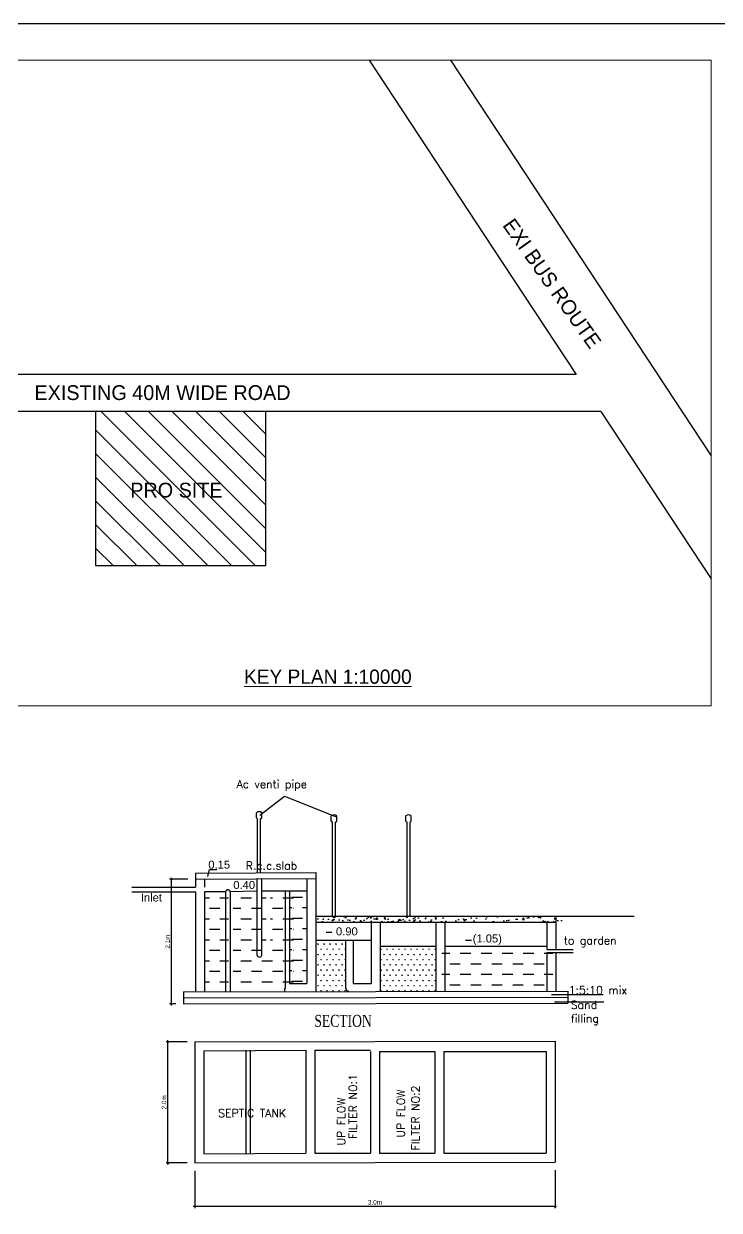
# Model space of a CAD drawing. Header units: metres. Extents: x 0 to 298, y 0 to 242.
# Drawn here: x 162.2 to 207.1, y 89.6 to 166.1 of the extents above; entities that cross this region are included whole.
import ezdxf

# ---------------------------------------------------------------- set-up
doc = ezdxf.new("R2010")
doc.units = ezdxf.units.M
doc.layers.add('LOCATION_PLAN', color=7, linetype='Continuous', lineweight=0)
doc.styles.add('ROMAN', font='romans.shx')
doc.styles.add('ROMANT', font='romantic.ttf')
doc.styles.add('rs', font='arial.ttf', dxfattribs={"width": 0.85})
doc.styles.get("Standard").update_dxf_attribs({"font": 'arial.ttf', "height": 0.5})
doc.styles.add('style1', font='BKANT.TTF', dxfattribs={"height": 1})
doc.dimstyles.new('my1', dxfattribs={"dimtxt": 0.3, "dimasz": 0.1, "dimexe": 0.12, "dimexo": 0.5, "dimgap": 0.1, "dimtad": 1, "dimtoh": 1, "dimzin": 3, "dimdsep": 46, "dimtxsty": 'rs', "dimblk": 'OBLIQUE', "dimcen": 0.09, "dimdle": 0.1, "dimclrd": 8, "dimclre": 8, "dimclrt": 4, "dimadec": 0, "dimazin": 0, "dimtfac": 1, "dimtofl": 0, "dimtmove": 0, "dimatfit": 3, "dimldrblk": 'OBLIQUE', "dimfxl": 0, "dimtolj": 1, "dimtzin": 0, "dimarcsym": 0})
pattern_1 = [(0, (678.9375, -1535.04543), (0.1935226, 0.33519097), [0.04838065, -0.338664546]), (90, (678.9617, -1535.04543), (-0.193522598, 0.335190971), [0.024190325, -0.64619162]), (90, (678.96774, -1535.04543), (-0.193522598, 0.335190971), [0.01935226, -0.65102968]), (90, (678.95565, -1535.04543), (-0.193522598, 0.335190971), [0.01935226, -0.65102968]), (60, (678.9738, -1535.04543), (-0.1935226, 0.33519097), [0.01548181, -0.37156339]), (120, (678.9496, -1535.04543), (-0.387045195, 2e-10), [0.01548181, -0.37156339])]

# ---------------------------------------------------------------- blocks, each defined once
blk = doc.blocks.new('_Oblique')
at = {"color": 0, "linetype": 'ByBlock', "lineweight": -2}
blk.add_line((-0.5, -0.5), (0.5, 0.5), dxfattribs=at)
blk = doc.blocks.new('*D14')
at = {"color": 8, "linetype": 'Continuous', "lineweight": -2}
for p, q in [((172.775, 100.417), (171.422, 100.417)), ((171.542, 92.502), (171.542, 100.517)), ((172.775, 92.602), (171.422, 92.602))]:
    blk.add_line(p, q, dxfattribs=at)
at = {"layer": 'DEFPOINTS', "color": 0, "linetype": 'Continuous'}
for p in [(171.542, 100.417), (173.275, 100.417), (173.275, 92.602)]:
    blk.add_point(p, dxfattribs=at)
at = {"color": 8, "linetype": 'Continuous', "lineweight": -2, "xscale": 0.1, "yscale": 0.1, "zscale": 0.1}
for p, rotation in [((171.542, 100.417), 90), ((171.542, 92.602), 270)]:
    blk.add_blockref('_Oblique', p, dxfattribs=dict(at, rotation=rotation))
at = {"color": 4, "linetype": 'Continuous', "insert": (171.289, 96.51), "char_height": 0.3, "attachment_point": 5, "rotation": 90, "style": 'rs'}
blk.add_mtext('\\A1;2.0m', dxfattribs=at)
blk = doc.blocks.new('*D15')
at = {"color": 8, "linetype": 'Continuous', "lineweight": -2}
for p, q in [((173.275, 92.102), (173.275, 89.691)), ((196.5, 92.145), (196.5, 89.691)), ((173.175, 89.811), (196.6, 89.811))]:
    blk.add_line(p, q, dxfattribs=at)
at = {"layer": 'DEFPOINTS', "color": 0, "linetype": 'Continuous'}
for p in [(173.275, 92.602), (196.5, 92.645), (196.5, 89.811)]:
    blk.add_point(p, dxfattribs=at)
at = {"color": 8, "linetype": 'Continuous', "lineweight": -2, "xscale": 0.1, "yscale": 0.1, "zscale": 0.1, "rotation": 180}
blk.add_blockref('_Oblique', (173.275, 89.811), dxfattribs=at)
at = {"color": 8, "linetype": 'Continuous', "lineweight": -2, "xscale": 0.1, "yscale": 0.1, "zscale": 0.1}
blk.add_blockref('_Oblique', (196.5, 89.811), dxfattribs=at)
at = {"color": 4, "linetype": 'Continuous', "insert": (184.888, 90.065), "char_height": 0.3, "attachment_point": 5, "style": 'rs'}
blk.add_mtext('\\A1;3.0m', dxfattribs=at)
blk = doc.blocks.new('*D16')
at = {"color": 8, "linetype": 'Continuous', "lineweight": -2}
for p, q in [((171.769, 102.763), (171.769, 110.994)), ((172.824, 110.894), (171.649, 110.894)), ((172.05, 102.863), (171.649, 102.863))]:
    blk.add_line(p, q, dxfattribs=at)
at = {"layer": 'DEFPOINTS', "color": 0, "linetype": 'Continuous'}
for p in [(171.769, 110.894), (173.324, 110.894), (172.55, 102.863)]:
    blk.add_point(p, dxfattribs=at)
at = {"color": 8, "linetype": 'Continuous', "lineweight": -2, "xscale": 0.1, "yscale": 0.1, "zscale": 0.1}
for p, rotation in [((171.769, 110.894), 90), ((171.769, 102.863), 270)]:
    blk.add_blockref('_Oblique', p, dxfattribs=dict(at, rotation=rotation))
at = {"color": 4, "linetype": 'Continuous', "insert": (171.518, 106.878), "char_height": 0.3, "attachment_point": 5, "rotation": 90, "style": 'rs'}
blk.add_mtext('\\A1;2.1m', dxfattribs=at)

msp = doc.modelspace()

# ---------------------------------------------------------------- hatches: boundary and pattern name
at = {"ltscale": 25}
h = msp.add_hatch(dxfattribs=at)
h.set_pattern_fill('ANSI31', color=256, scale=8.64, angle=90, style=0)
h.set_pattern_definition([(135, (-383637.085, 94717.0892), (-0.7636753237, -0.7636753237), [])])
h.paths.add_polyline_path([(166.876, 141.05473), (166.876, 131.12377), (177.83055, 131.12377), (177.83055, 141.05473)])
h.paths.add_polyline_path([(168.86646, 135.24929), (175.36999, 135.24929), (175.36999, 136.71617), (168.86646, 136.71617)], flags=24)
at = {"lineweight": -3}
h = msp.add_hatch(dxfattribs=at)
h.set_pattern_fill('DASH', color=256, scale=5.418633, style=0)
h.set_pattern_definition([(0, (-697.51356, 1687.885), (0.6773291, 0.6773291), [0.6773291, -0.6773291])])
h.paths.add_polyline_path([(173.90457, 103.63698), (175.45275, 103.63698), (175.45275, 110.08773), (173.90457, 110.08773)])
h.paths.add_polyline_path([(177.87179, 110.08773), (175.74304, 110.08773), (175.74304, 103.63698), (179.86068, 103.63698, -0.41421356), (179.66716, 103.91615), (179.66716, 110.08773), (178.16207, 110.08773), (178.16207, 105.96585, -0.45141623), (178.01693, 105.83785, -0.45141623), (177.87179, 105.96585)])
h.paths.add_polyline_path([(168.72722, 108.17401), (174.0706, 108.17401), (174.0706, 106.74409), (168.72722, 106.74409)], flags=9)
h = msp.add_hatch(dxfattribs=at)
h.set_pattern_fill('DASH', color=256, scale=5.418633, style=0)
h.set_pattern_definition([(0, (-698.2853, 1687.9277), (0.6773291, 0.6773291), [0.6773291, -0.6773291])])
h.paths.add_polyline_path([(180.4867, 110.13042), (179.37923, 110.13042), (179.37923, 104.16348), (180.4867, 104.16348)])
h = msp.add_hatch(dxfattribs=at)
h.set_pattern_fill('AR-CONC', color=256, scale=0.129015, style=0)
h.set_pattern_definition([(50, (678.9375, -1535.0454), (0.9253737, -0.0809597), [0.0967613, -1.0643743]), (355, (678.9375, -1535.0454), (-0.1790101, 0.97044117), [0.07740904, -0.85149943]), (100.4514, (679.0146, -1535.0522), (0.74636426, 0.88948087), [0.08223445, -0.90457895]), (46.1842, (678.9375, -1534.7874), (1.3769017, -0.2135445), [0.145142, -1.5965614]), (96.6356, (679.0522, -1534.8052), (1.2058557, 1.2567588), [0.1233517, -1.3568682]), (351.1842, (678.9375, -1534.7874), (1.2058547, 1.2567597), [0.1161136, -1.2772491]), (21, (679.0665, -1534.8519), (0.77010002, -0.51943902), [0.0967613, -1.0643743]), (326, (679.0665, -1534.8519), (0.31391343, 0.9355528), [0.07740904, -0.85149943]), (71.4514, (679.1307, -1534.8952), (1.08401377, 0.41611293), [0.08223445, -0.90457895]), (37.5, (678.9375, -1535.04543), (0.015688045, 0.42948322), [0, -0.84117822, 0, -0.86440094, 0, -0.8547248]), (7.5, (678.9375, -1535.04543), (0.33939933, 0.50885053), [0, -0.49283755, 0, -0.82182596, 0, -0.32576304]), (327.5, (678.6498, -1535.04543), (0.688711363, -0.02909918), [0, -0.32253766, 0, -1.0063175, 0, -1.33530592]), (317.5, (678.5208, -1535.04543), (0.75239802, 0.1291505), [0, -0.41929896, 0, -0.66829804, 0, -0.94826073])])
h.paths.add_polyline_path([(197.12965, 108.13069), (197.12965, 108.51774), (181.06727, 108.51774), (181.06727, 108.13069)])
h = msp.add_hatch(dxfattribs=at)
h.set_pattern_fill('SWAMP', color=256, scale=0.387045, style=0)
h.set_pattern_definition(pattern_1)
h.paths.add_polyline_path([(182.99718, 106.96955), (181.06727, 106.96955), (181.06727, 103.67967), (183.19071, 103.67967, -0.31271359), (182.99718, 103.87319)])
h = msp.add_hatch(dxfattribs=at)
h.set_pattern_fill('SWAMP', color=256, scale=0.387045, style=0)
h.set_pattern_definition(pattern_1)
h.paths.add_polyline_path([(185.22801, 106.58251), (185.22801, 103.67967), (188.80818, 103.67967), (188.80818, 106.58251)])
h = msp.add_hatch(dxfattribs=at)
h.set_pattern_fill('DASH', color=256, scale=5.418633, style=0)
h.set_pattern_definition([(0, (678.744, -1535.0454), (0.6773291, 0.6773291), [0.6773291, -0.6773291])])
h.paths.add_polyline_path([(196.35556, 103.67967), (196.35556, 106.58251), (189.19522, 106.58251), (189.19522, 103.67967)])

# ---------------------------------------------------------------- linework, layer by layer
at = {"color": 1, "ltscale": 25}
for p, q in [((184.51796, 163.70835), (192.49751, 151.60006)), ((189.75537, 163.70835), (206.55941, 138.20963)), ((192.49751, 151.60006), (197.87101, 143.44623)), ((197.87101, 143.44623), (157.05487, 143.44623)), ((177.83055, 141.05473), (157.05487, 141.05473)), ((166.876, 141.05473), (166.876, 131.12377)), ((199.44704, 141.05473), (177.83055, 141.05473)), ((177.83055, 141.05473), (177.83055, 131.12377)), ((199.44704, 141.05473), (206.55941, 130.26232))]:
    msp.add_line(p, q, dxfattribs=at)
at = {"color": 0, "ltscale": 25}
msp.add_line((166.876, 131.12377), (177.83055, 131.12377), dxfattribs=at)
at = {"lineweight": -3}
for p, q in [((177.46959, 115.03502), (179.0572, 116.2531)), ((179.0572, 116.2531), (182.34003, 114.9336)), ((177.23975, 114.85209), (177.23975, 115.18535)), ((177.31183, 114.78725), (177.23975, 114.85209)), ((177.32473, 111.32381), (177.32473, 114.78725)), ((177.51826, 114.78725), (177.59034, 114.85209)), ((177.51826, 111.32381), (177.51826, 114.78725)), ((177.59034, 114.85209), (177.59034, 115.18535)), ((182.07216, 114.64807), (182.07216, 114.98133)), ((182.42275, 114.64807), (182.42275, 114.98133)), ((186.87713, 114.64807), (186.87713, 114.98133)), ((187.22772, 114.64807), (187.22772, 114.98133)), ((182.14424, 114.58323), (182.07216, 114.64807)), ((182.15714, 108.51774), (182.15714, 114.58323)), ((182.35067, 114.58323), (182.42275, 114.64807)), ((182.35067, 108.51774), (182.35067, 114.58323)), ((186.94922, 114.58323), (186.87713, 114.64807)), ((186.96212, 108.51774), (186.96212, 114.58323)), ((187.15564, 114.58323), (187.22772, 114.64807)), ((187.15564, 108.51774), (187.15564, 114.58323)), ((173.32401, 111.28112), (181.06727, 111.32381)), ((173.32401, 111.28112), (173.32401, 110.37802)), ((174.11083, 111.06612), (174.22303, 111.52846)), ((174.22303, 111.52846), (174.69988, 111.52846)), ((181.06727, 111.32381), (181.06727, 103.67967)), ((169.21145, 110.37802), (173.32401, 110.37802)), ((173.32401, 110.89408), (181.06727, 110.93677)), ((173.90457, 110.89408), (173.90457, 110.37802)), ((175.38825, 110.21675), (175.4205, 110.21675)), ((177.29358, 106.00854), (177.29358, 110.93677)), ((177.58386, 106.00854), (177.58386, 110.93677)), ((180.4867, 110.93677), (180.4867, 104.16348)), ((169.21145, 110.08773), (173.32401, 110.08773)), ((173.32401, 110.08773), (173.32401, 103.63698)), ((173.90457, 110.08773), (173.90457, 103.63698)), ((175.25923, 110.08773), (173.90457, 110.08773)), ((175.25923, 110.08773), (175.25923, 103.63698)), ((175.54952, 110.08773), (175.54952, 103.63698)), ((180.4867, 110.13042), (177.58386, 110.13042)), ((179.08895, 110.13042), (179.08895, 103.87319)), ((179.37923, 110.13042), (179.37923, 104.16348)), ((181.06727, 108.51774), (196.54908, 108.51774)), ((181.06727, 108.13069), (196.54908, 108.13069)), ((184.64744, 108.13069), (184.64744, 104.16348)), ((185.22801, 108.13069), (185.22801, 103.67967)), ((188.80818, 108.13069), (188.80818, 103.67967)), ((189.38874, 108.13069), (189.38874, 103.67967)), ((195.96851, 108.13069), (195.96851, 106.36873)), ((196.54908, 108.51774), (196.54908, 106.36873)), ((196.54908, 108.51774), (201.5947, 108.51774)), ((182.11777, 107.46951), (181.73296, 107.46951)), ((181.06727, 106.96955), (184.64744, 106.96955)), ((182.99718, 106.96955), (182.99718, 103.87319)), ((183.48099, 106.96955), (183.48099, 104.16348)), ((185.22801, 106.58251), (188.80818, 106.58251)), ((189.38874, 106.58251), (195.96851, 106.58251)), ((191.10433, 106.95489), (190.71952, 106.95489)), ((195.96851, 106.36873), (197.66767, 106.36873)), ((195.96851, 106.1752), (195.96851, 103.67967)), ((195.96851, 106.1752), (197.66767, 106.1752)), ((196.54908, 106.1752), (196.54908, 103.67967)), ((179.37923, 104.16348), (180.4867, 104.16348)), ((183.48099, 104.16348), (184.64744, 104.16348)), ((181.06727, 103.87319), (181.088, 103.87319)), ((196.26632, 103.47274), (199.60817, 103.47274)), ((172.54992, 103.24994), (197.32317, 103.29262)), ((196.45687, 102.98278), (199.6502, 102.98278)), ((173.27508, 100.41745), (196.50015, 100.46014)), ((173.27508, 100.41745), (173.27508, 92.60214)), ((196.50015, 100.46014), (196.50015, 92.64483)), ((173.85565, 99.83688), (180.43778, 99.87957)), ((173.85565, 99.83688), (173.85565, 93.18271)), ((176.55724, 99.87957), (176.55724, 93.2254)), ((176.84753, 99.87957), (176.84753, 93.2254)), ((180.43778, 99.87957), (180.43778, 93.2254)), ((181.01834, 99.87957), (181.01834, 93.2254)), ((181.01834, 99.87957), (184.59851, 99.87957)), ((184.59851, 99.78281), (184.59851, 93.2254)), ((185.17908, 99.78281), (185.17908, 93.2254)), ((185.17908, 99.78281), (188.75925, 99.78281)), ((188.75925, 99.78281), (188.75925, 93.2254)), ((189.33982, 99.78281), (189.33982, 93.2254)), ((189.33982, 99.78281), (195.91958, 99.78281)), ((195.91958, 99.78281), (195.91958, 93.2254)), ((173.27508, 92.60214), (196.50015, 92.64483)), ((173.85565, 93.18271), (180.43778, 93.2254)), ((181.01834, 93.2254), (184.59851, 93.2254)), ((185.17908, 93.2254), (188.75925, 93.2254)), ((189.33982, 93.2254), (195.91958, 93.2254))]:
    msp.add_line(p, q, dxfattribs=at)
for p, q in [((177.29358, 110.13042), (175.54952, 110.08773)), ((172.54992, 103.63698), (197.32317, 103.67967)), ((172.54992, 103.63698), (172.54992, 102.86289)), ((197.32317, 103.67967), (197.32317, 102.90558)), ((172.54992, 102.86289), (197.32317, 102.90558))]:
    msp.add_line(p, q)
at = {"color": 1, "ltscale": 25}
msp.add_lwpolyline([(10.27602, 6.72489), (247.924, 6.72489), (247.924, 166.06417), (10.27602, 166.06417)], close=True, dxfattribs=at)
at = {"lineweight": -3}
for centre, radius, start, end in [((177.41504, 114.97943), 0.27042, 49.5929016, 130.4070984), ((182.24745, 114.77542), 0.27042, 49.5929016, 130.4070984), ((187.05243, 114.77542), 0.27042, 49.5929016, 130.4070984), ((175.38825, 110.08773), 0.12902, 90, 180), ((175.4205, 110.08773), 0.12902, 0, 90), ((177.4226, 106.00854), 0.12902, 180, 270), ((177.45485, 106.00854), 0.12902, 270, 0), ((179.17695, 103.77643), 0.13079, 132.2857732, 227.7142267), ((179.13177, 103.91601), 0.04667, 203.4296482, 246.5703518), ((183.23353, 103.91601), 0.24019, 190.2696539, 259.730346)]:
    msp.add_arc(centre, radius, start, end, dxfattribs=at)
at = {"layer": 'LOCATION_PLAN', "color": 7}
msp.add_lwpolyline([(157.05487, 163.70835), (206.55941, 163.70835), (206.55941, 122.0892), (157.05487, 122.0892)], close=True, dxfattribs=at)

# ---------------------------------------------------------------- texts
for s, height, rotation, style, p in [('EXI BUS ROUTE', 0.953856, 305.2518961, 'style1', (193.07704, 153.06344)), ('FILTER NO:1', 0.5160603, 90, 'ROMAN', (183.72684, 94.1463)), ('UP FLOW', 0.51606, 90, 'ROMAN', (186.80825, 94.23903)), ('FILTER NO:2', 0.5160603, 90, 'ROMAN', (187.76067, 93.41092)), ('UP FLOW', 0.51606, 90, 'ROMAN', (182.96753, 93.73018))]:
    msp.add_text(s, height=height, rotation=rotation, dxfattribs=dict(style=style)).set_placement(p)
for s, height, style, p in [('EXISTING 40M WIDE ROAD', 0.953856, 'style1', (162.93211, 141.79924)), ('PRO SITE', 0.953856, 'style1', (169.11094, 135.51182)), ('Ac venti pipe', 0.5160603, 'ROMAN', (175.96655, 116.77334)), ('R.c.c.slab', 0.51606, 'ROMAN', (176.55969, 111.51525)), ('to garden ', 0.51606, 'ROMAN', (197.0651, 106.69579)), ('1:5:10 mix', 0.51606, 'ROMAN', (197.37479, 103.49306)), ('Sand', 0.51606, 'ROMAN', (197.51346, 102.54035)), ('filling', 0.51606, 'ROMAN', (197.51346, 101.66735)), ('SEPTIC TANK', 0.5160603, 'ROMAN', (174.77944, 95.55891))]:
    msp.add_text(s, height=height, dxfattribs=dict(style=style)).set_placement(p)
at = {"lineweight": 0, "style": 'style1'}
msp.add_text('%%UKEY PLAN 1:10000', height=0.92, dxfattribs=at).set_placement((176.44881, 123.50065))
for s, p in [('0.15', (174.14357, 111.58027)), ('0.40', (175.75388, 110.27294)), ('Inlet', (169.79026, 109.46143)), ('0.90', (182.37485, 107.2778)), ('(1.05)', (191.18969, 106.82036))]:
    msp.add_text(s, height=0.51606).set_placement(p)
at = {"style": 'ROMANT', "width": 0.75}
msp.add_text('SECTION', height=0.77409, dxfattribs=at).set_placement((180.97874, 101.3779))

# ---------------------------------------------------------------- dimensions: what is measured, and where the dimension line sits
at = {"linetype": 'Continuous'}
dim = msp.add_linear_dim(base=(171.76868, 110.89408), p1=(172.54992, 102.86289), p2=(173.32401, 110.89408), angle=90, text='2.1m', dimstyle='my1', override={"dimpost": '\\X'}, dxfattribs=at)
dim.commit()
dim.dimension.update_dxf_attribs({"geometry": '*D16', "text_midpoint": (171.51806, 106.87848)})
dim = msp.add_linear_dim(base=(171.54169, 100.41745), p1=(173.27508, 92.60214), p2=(173.27508, 100.41745), angle=90, text='2.0m', dimstyle='my1', override={"dimpost": '\\X'}, dxfattribs=at)
dim.commit()
dim.dimension.update_dxf_attribs({"geometry": '*D14', "text_midpoint": (171.54169, 96.5098), "dimtype": 160})
dim = msp.add_linear_dim(base=(196.50015, 89.81136), p1=(173.27508, 92.60214), p2=(196.50015, 92.64483), text='3.0m', dimstyle='my1', override={"dimpost": '\\X'}, dxfattribs=at)
dim.commit()
dim.dimension.update_dxf_attribs({"geometry": '*D15', "text_midpoint": (184.88761, 89.81136), "dimtype": 160})

doc.saveas('drawing.dxf')
